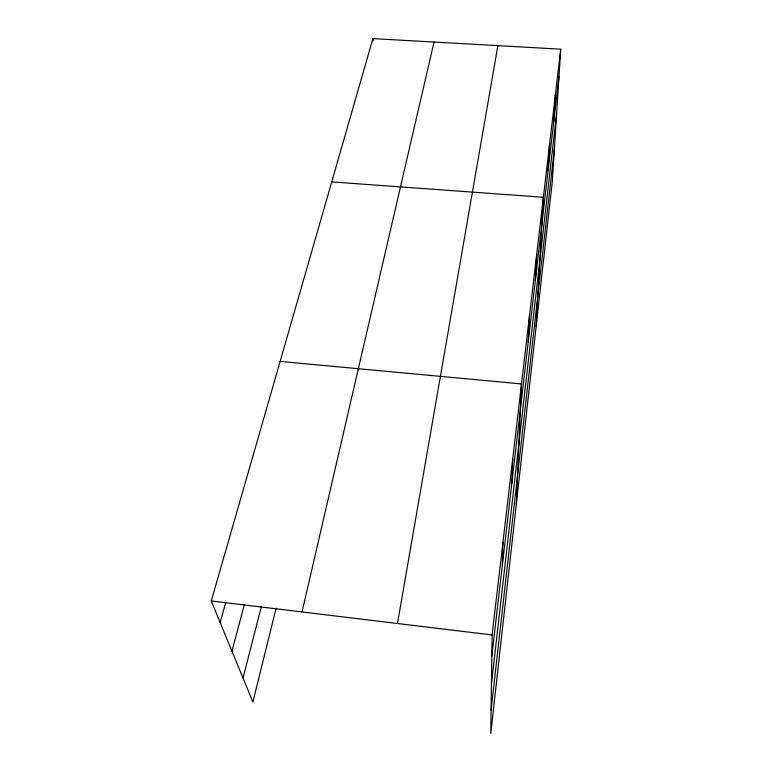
<?xml version="1.0" encoding="UTF-8"?>
<svg xmlns="http://www.w3.org/2000/svg" width="772" height="772" viewBox="0 0 772 772"><rect width="100%" height="100%" fill="white"/><g stroke="black" fill="none" stroke-linecap="round" stroke-linejoin="round"><path stroke-width="1.16" d="M560.723 49.186L492.102 634.951L490.77 733.4L552.327 181.323L560.723 49.186L372.915 38.6L211.277 600.963L252.888 702.038L276.125 608.172M502.35 565.114L502.968 542.176M511.836 483.282L512.714 458.973M516.323 504.261L521.505 383.925L280.13 361.421M528.222 341.928L529.476 315.893M535.343 280.468L536.743 253.93M536.115 326.739L543.372 197.275L331.728 181.903M548.052 170.795L549.645 143.746M553.746 121.677L555.406 94.551M491.088 710.153L554.392 148.784M491.436 683.953L556.66 113.137M491.822 656.046L559.005 76.293M397.474 623.496L497.882 45.644M302.016 611.945L434.038 42.045M243.026 678.077L261.418 606.396M231.938 651.153L244.29 604.93M220.155 622.531L225.627 602.893M211.277 600.963L492.102 634.951M372.915 38.6L373.127 40.926"/></g></svg>
